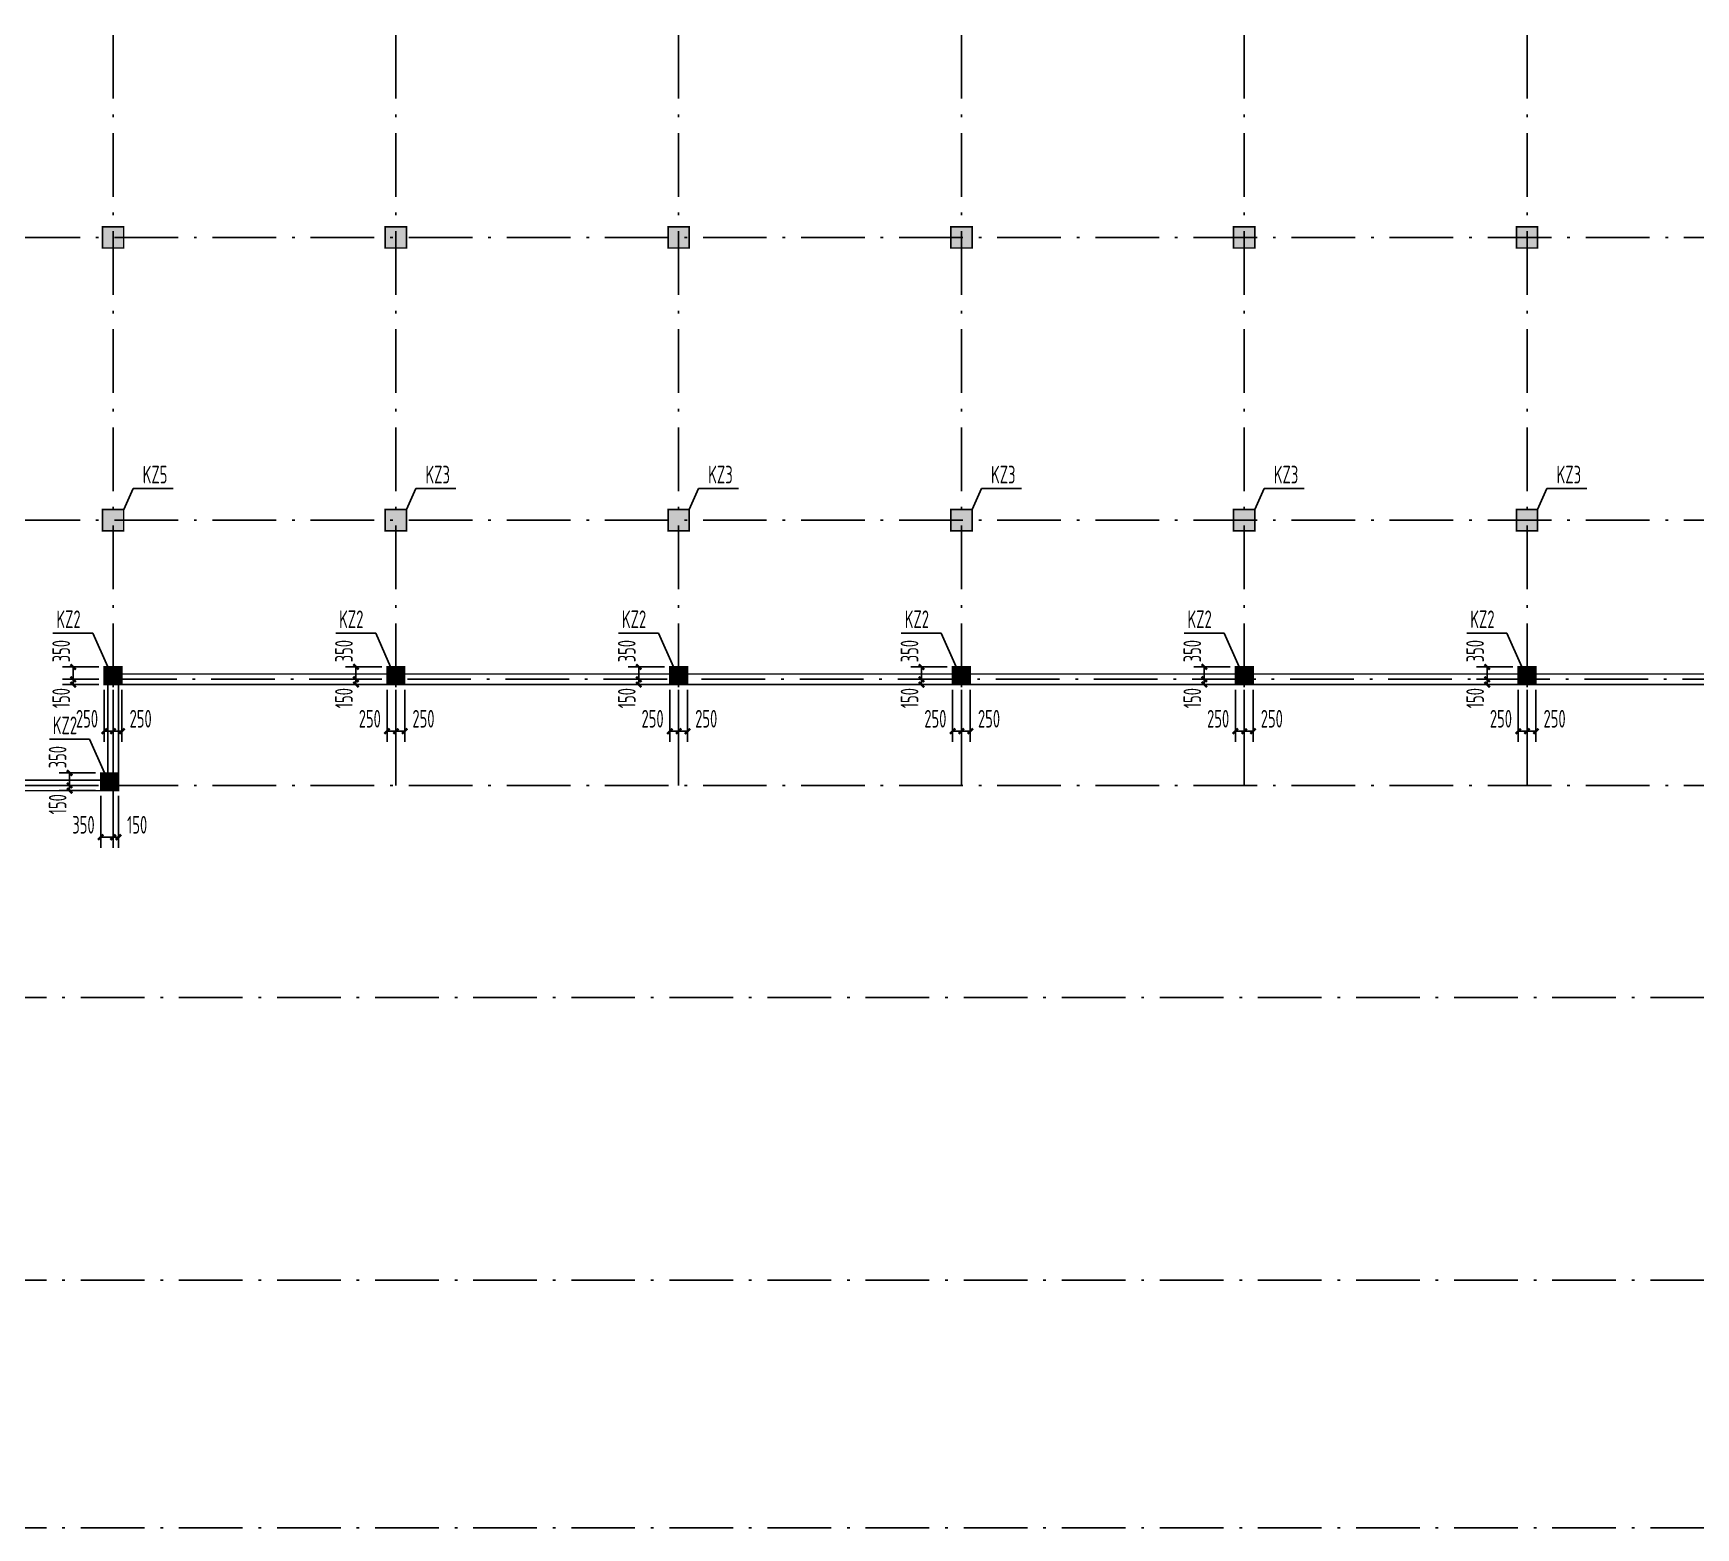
# Model space of a CAD drawing. Extents: x 2468086 to 6957054, y -3413633 to -667223.
# Drawn here: x 5124512 to 5171545, y -1179268 to -1136993 of the extents above; entities that cross this region are included whole.
import ezdxf

# ---------------------------------------------------------------- set-up
doc = ezdxf.new("R2010")
doc.units = 0
doc.header["$LTSCALE"] = 100
doc.header["$MEASUREMENT"] = 0
doc.linetypes.add('2', pattern=[18.5, 12, -3, 0.5, -3])
doc.layers.get('DEFPOINTS').update_dxf_attribs({"linetype": 'CONTINUOUS'})
for name, color, linetype in [('墙__实线', 3, 'CONTINUOUS'), ('柱', 2, 'CONTINUOUS'), ('柱填充', 43, 'CONTINUOUS'), ('柱编号', 211, 'CONTINUOUS'), ('轴线__尺寸数字', 7, 'CONTINUOUS'), ('轴线__点划线', 252, '2'), ('通风井定位', 145, 'CONTINUOUS')]:
    doc.layers.add(name, color=color, linetype=linetype)
doc.styles.add('GB', font='gbxwxt.shx', dxfattribs={"width": 0.7, "height": 500, "bigfont": 'gbhzfs.shx'})
doc.dimstyles.new('LYSDIM1', dxfattribs={"dimtxt": 375, "dimasz": 1.5, "dimexe": 300, "dimexo": 150, "dimgap": 90, "dimtad": 1, "dimdec": 0, "dimzin": 0, "dimdsep": 46, "dimtxsty": 'GB', "dimblk1": 'JT', "dimblk2": 'JT', "dimsah": 1, "dimcen": 0, "dimclrt": 7, "dimadec": 0, "dimazin": 0, "dimtfac": 1, "dimtdec": 0, "dimtix": 1, "dimtmove": 2, "dimatfit": 3, "dimldrblk": 'JT', "dimfxl": 1, "dimtolj": 1, "dimtzin": 0, "dimarcsym": 0})

# ---------------------------------------------------------------- blocks, each defined once
blk = doc.blocks.new('JT')
at = {"layer": '轴线__尺寸数字', "const_width": 45}
blk.add_lwpolyline([(-50, -50), (50, 50)], dxfattribs=at)
blk.add_lwpolyline([(-50, -50), (50, 50)], dxfattribs=at)
blk = doc.blocks.new('*D3100')
at = {"layer": 'DEFPOINTS', "color": 0, "transparency": 16777216}
for p in [(5166521, -1154918), (5165642, -1155268), (5166521, -1155268)]:
    blk.add_point(p, dxfattribs=at)
at = {"layer": '通风井定位', "color": 0, "lineweight": -2, "transparency": 16777216}
for p, q in [((5166371, -1154918), (5165342, -1154918)), ((5165642, -1154919), (5165642, -1155266)), ((5166371, -1155268), (5165342, -1155268))]:
    blk.add_line(p, q, dxfattribs=at)
at = {"layer": '通风井定位', "color": 0, "lineweight": -2, "transparency": 16777216, "xscale": 1.5, "yscale": 1.5, "zscale": 1.5}
for p, rotation in [((5165642, -1154918), 90), ((5165642, -1155268), 270)]:
    blk.add_blockref('JT', p, dxfattribs=dict(at, rotation=rotation))
at = {"layer": '通风井定位', "color": 7, "transparency": 16777216, "insert": (5165302, -1154471), "char_height": 500, "attachment_point": 5, "rotation": 90, "style": 'GB'}
blk.add_mtext('\\A1;350', dxfattribs=at)
blk = doc.blocks.new('*D3101')
at = {"layer": 'DEFPOINTS', "color": 0, "transparency": 16777216}
for p in [(5165642, -1155418), (5166521, -1155268), (5166521, -1155418)]:
    blk.add_point(p, dxfattribs=at)
at = {"layer": '通风井定位', "color": 0, "lineweight": -2, "transparency": 16777216}
for p, q in [((5166371, -1155268), (5165342, -1155268)), ((5166371, -1155418), (5165342, -1155418)), ((5165642, -1155266), (5165642, -1155265)), ((5165642, -1155268), (5165642, -1155418)), ((5165642, -1155419), (5165642, -1155421))]:
    blk.add_line(p, q, dxfattribs=at)
at = {"layer": '通风井定位', "color": 0, "lineweight": -2, "transparency": 16777216, "xscale": 1.5, "yscale": 1.5, "zscale": 1.5}
for p, rotation in [((5165642, -1155268), 270), ((5165642, -1155418), 90)]:
    blk.add_blockref('JT', p, dxfattribs=dict(at, rotation=rotation))
at = {"layer": '通风井定位', "color": 7, "transparency": 16777216, "insert": (5165302, -1155801), "char_height": 500, "attachment_point": 5, "rotation": 90, "style": 'GB'}
blk.add_mtext('\\A1;150', dxfattribs=at)
blk = doc.blocks.new('*D3102')
at = {"layer": 'DEFPOINTS', "color": 0, "transparency": 16777216}
for p in [(5166521, -1155418), (5166771, -1155418), (5166771, -1156736)]:
    blk.add_point(p, dxfattribs=at)
at = {"layer": '通风井定位', "color": 0, "lineweight": -2, "transparency": 16777216}
for p, q in [((5166521, -1155568), (5166521, -1157036)), ((5166771, -1155568), (5166771, -1157036)), ((5166522, -1156736), (5166769, -1156736))]:
    blk.add_line(p, q, dxfattribs=at)
at = {"layer": '通风井定位', "color": 0, "lineweight": -2, "transparency": 16777216, "xscale": 1.5, "yscale": 1.5, "zscale": 1.5, "rotation": 180}
blk.add_blockref('JT', (5166521, -1156736), dxfattribs=at)
at = {"layer": '通风井定位', "color": 0, "lineweight": -2, "transparency": 16777216, "xscale": 1.5, "yscale": 1.5, "zscale": 1.5}
blk.add_blockref('JT', (5166771, -1156736), dxfattribs=at)
at = {"layer": '通风井定位', "color": 7, "transparency": 16777216, "insert": (5166033, -1156383), "char_height": 500, "attachment_point": 5, "style": 'GB'}
blk.add_mtext('\\A1;250', dxfattribs=at)
blk = doc.blocks.new('*D3103')
at = {"layer": 'DEFPOINTS', "color": 0, "transparency": 16777216}
for p in [(5166771, -1155418), (5167021, -1155418), (5166771, -1156736)]:
    blk.add_point(p, dxfattribs=at)
at = {"layer": '通风井定位', "color": 0, "lineweight": -2, "transparency": 16777216}
for p, q in [((5166771, -1155568), (5166771, -1157036)), ((5167021, -1155568), (5167021, -1157036)), ((5167019, -1156736), (5166772, -1156736))]:
    blk.add_line(p, q, dxfattribs=at)
at = {"layer": '通风井定位', "color": 0, "lineweight": -2, "transparency": 16777216, "xscale": 1.5, "yscale": 1.5, "zscale": 1.5, "rotation": 180}
blk.add_blockref('JT', (5166771, -1156736), dxfattribs=at)
at = {"layer": '通风井定位', "color": 0, "lineweight": -2, "transparency": 16777216, "xscale": 1.5, "yscale": 1.5, "zscale": 1.5}
blk.add_blockref('JT', (5167021, -1156736), dxfattribs=at)
at = {"layer": '通风井定位', "color": 7, "transparency": 16777216, "insert": (5167551, -1156383), "char_height": 500, "attachment_point": 5, "style": 'GB'}
blk.add_mtext('\\A1;250', dxfattribs=at)
blk = doc.blocks.new('*D3104')
at = {"layer": 'DEFPOINTS', "color": 0, "transparency": 16777216}
for p in [(5158521, -1154918), (5157642, -1155268), (5158521, -1155268)]:
    blk.add_point(p, dxfattribs=at)
at = {"layer": '通风井定位', "color": 0, "lineweight": -2, "transparency": 16777216}
for p, q in [((5158371, -1154918), (5157342, -1154918)), ((5157642, -1154919), (5157642, -1155266)), ((5158371, -1155268), (5157342, -1155268))]:
    blk.add_line(p, q, dxfattribs=at)
at = {"layer": '通风井定位', "color": 0, "lineweight": -2, "transparency": 16777216, "xscale": 1.5, "yscale": 1.5, "zscale": 1.5}
for p, rotation in [((5157642, -1154918), 90), ((5157642, -1155268), 270)]:
    blk.add_blockref('JT', p, dxfattribs=dict(at, rotation=rotation))
at = {"layer": '通风井定位', "color": 7, "transparency": 16777216, "insert": (5157302, -1154471), "char_height": 500, "attachment_point": 5, "rotation": 90, "style": 'GB'}
blk.add_mtext('\\A1;350', dxfattribs=at)
blk = doc.blocks.new('*D3105')
at = {"layer": 'DEFPOINTS', "color": 0, "transparency": 16777216}
for p in [(5157642, -1155418), (5158521, -1155268), (5158521, -1155418)]:
    blk.add_point(p, dxfattribs=at)
at = {"layer": '通风井定位', "color": 0, "lineweight": -2, "transparency": 16777216}
for p, q in [((5158371, -1155268), (5157342, -1155268)), ((5158371, -1155418), (5157342, -1155418)), ((5157642, -1155266), (5157642, -1155265)), ((5157642, -1155268), (5157642, -1155418)), ((5157642, -1155419), (5157642, -1155421))]:
    blk.add_line(p, q, dxfattribs=at)
at = {"layer": '通风井定位', "color": 0, "lineweight": -2, "transparency": 16777216, "xscale": 1.5, "yscale": 1.5, "zscale": 1.5}
for p, rotation in [((5157642, -1155268), 270), ((5157642, -1155418), 90)]:
    blk.add_blockref('JT', p, dxfattribs=dict(at, rotation=rotation))
at = {"layer": '通风井定位', "color": 7, "transparency": 16777216, "insert": (5157302, -1155801), "char_height": 500, "attachment_point": 5, "rotation": 90, "style": 'GB'}
blk.add_mtext('\\A1;150', dxfattribs=at)
blk = doc.blocks.new('*D3106')
at = {"layer": 'DEFPOINTS', "color": 0, "transparency": 16777216}
for p in [(5158521, -1155418), (5158771, -1155418), (5158771, -1156736)]:
    blk.add_point(p, dxfattribs=at)
at = {"layer": '通风井定位', "color": 0, "lineweight": -2, "transparency": 16777216}
for p, q in [((5158521, -1155568), (5158521, -1157036)), ((5158771, -1155568), (5158771, -1157036)), ((5158522, -1156736), (5158769, -1156736))]:
    blk.add_line(p, q, dxfattribs=at)
at = {"layer": '通风井定位', "color": 0, "lineweight": -2, "transparency": 16777216, "xscale": 1.5, "yscale": 1.5, "zscale": 1.5, "rotation": 180}
blk.add_blockref('JT', (5158521, -1156736), dxfattribs=at)
at = {"layer": '通风井定位', "color": 0, "lineweight": -2, "transparency": 16777216, "xscale": 1.5, "yscale": 1.5, "zscale": 1.5}
blk.add_blockref('JT', (5158771, -1156736), dxfattribs=at)
at = {"layer": '通风井定位', "color": 7, "transparency": 16777216, "insert": (5158033, -1156383), "char_height": 500, "attachment_point": 5, "style": 'GB'}
blk.add_mtext('\\A1;250', dxfattribs=at)
blk = doc.blocks.new('*D3107')
at = {"layer": 'DEFPOINTS', "color": 0, "transparency": 16777216}
for p in [(5158771, -1155418), (5159021, -1155418), (5158771, -1156736)]:
    blk.add_point(p, dxfattribs=at)
at = {"layer": '通风井定位', "color": 0, "lineweight": -2, "transparency": 16777216}
for p, q in [((5158771, -1155568), (5158771, -1157036)), ((5159021, -1155568), (5159021, -1157036)), ((5159019, -1156736), (5158772, -1156736))]:
    blk.add_line(p, q, dxfattribs=at)
at = {"layer": '通风井定位', "color": 0, "lineweight": -2, "transparency": 16777216, "xscale": 1.5, "yscale": 1.5, "zscale": 1.5, "rotation": 180}
blk.add_blockref('JT', (5158771, -1156736), dxfattribs=at)
at = {"layer": '通风井定位', "color": 0, "lineweight": -2, "transparency": 16777216, "xscale": 1.5, "yscale": 1.5, "zscale": 1.5}
blk.add_blockref('JT', (5159021, -1156736), dxfattribs=at)
at = {"layer": '通风井定位', "color": 7, "transparency": 16777216, "insert": (5159551, -1156383), "char_height": 500, "attachment_point": 5, "style": 'GB'}
blk.add_mtext('\\A1;250', dxfattribs=at)
blk = doc.blocks.new('*D3108')
at = {"layer": 'DEFPOINTS', "color": 0, "transparency": 16777216}
for p in [(5150521, -1154918), (5149642, -1155268), (5150521, -1155268)]:
    blk.add_point(p, dxfattribs=at)
at = {"layer": '通风井定位', "color": 0, "lineweight": -2, "transparency": 16777216}
for p, q in [((5150371, -1154918), (5149342, -1154918)), ((5149642, -1154919), (5149642, -1155266)), ((5150371, -1155268), (5149342, -1155268))]:
    blk.add_line(p, q, dxfattribs=at)
at = {"layer": '通风井定位', "color": 0, "lineweight": -2, "transparency": 16777216, "xscale": 1.5, "yscale": 1.5, "zscale": 1.5}
for p, rotation in [((5149642, -1154918), 90), ((5149642, -1155268), 270)]:
    blk.add_blockref('JT', p, dxfattribs=dict(at, rotation=rotation))
at = {"layer": '通风井定位', "color": 7, "transparency": 16777216, "insert": (5149302, -1154471), "char_height": 500, "attachment_point": 5, "rotation": 90, "style": 'GB'}
blk.add_mtext('\\A1;350', dxfattribs=at)
blk = doc.blocks.new('*D3109')
at = {"layer": 'DEFPOINTS', "color": 0, "transparency": 16777216}
for p in [(5149642, -1155418), (5150521, -1155268), (5150521, -1155418)]:
    blk.add_point(p, dxfattribs=at)
at = {"layer": '通风井定位', "color": 0, "lineweight": -2, "transparency": 16777216}
for p, q in [((5150371, -1155268), (5149342, -1155268)), ((5150371, -1155418), (5149342, -1155418)), ((5149642, -1155266), (5149642, -1155265)), ((5149642, -1155268), (5149642, -1155418)), ((5149642, -1155419), (5149642, -1155421))]:
    blk.add_line(p, q, dxfattribs=at)
at = {"layer": '通风井定位', "color": 0, "lineweight": -2, "transparency": 16777216, "xscale": 1.5, "yscale": 1.5, "zscale": 1.5}
for p, rotation in [((5149642, -1155268), 270), ((5149642, -1155418), 90)]:
    blk.add_blockref('JT', p, dxfattribs=dict(at, rotation=rotation))
at = {"layer": '通风井定位', "color": 7, "transparency": 16777216, "insert": (5149302, -1155801), "char_height": 500, "attachment_point": 5, "rotation": 90, "style": 'GB'}
blk.add_mtext('\\A1;150', dxfattribs=at)
blk = doc.blocks.new('*D3110')
at = {"layer": 'DEFPOINTS', "color": 0, "transparency": 16777216}
for p in [(5150521, -1155418), (5150771, -1155418), (5150771, -1156736)]:
    blk.add_point(p, dxfattribs=at)
at = {"layer": '通风井定位', "color": 0, "lineweight": -2, "transparency": 16777216}
for p, q in [((5150521, -1155568), (5150521, -1157036)), ((5150771, -1155568), (5150771, -1157036)), ((5150522, -1156736), (5150769, -1156736))]:
    blk.add_line(p, q, dxfattribs=at)
at = {"layer": '通风井定位', "color": 0, "lineweight": -2, "transparency": 16777216, "xscale": 1.5, "yscale": 1.5, "zscale": 1.5, "rotation": 180}
blk.add_blockref('JT', (5150521, -1156736), dxfattribs=at)
at = {"layer": '通风井定位', "color": 0, "lineweight": -2, "transparency": 16777216, "xscale": 1.5, "yscale": 1.5, "zscale": 1.5}
blk.add_blockref('JT', (5150771, -1156736), dxfattribs=at)
at = {"layer": '通风井定位', "color": 7, "transparency": 16777216, "insert": (5150033, -1156383), "char_height": 500, "attachment_point": 5, "style": 'GB'}
blk.add_mtext('\\A1;250', dxfattribs=at)
blk = doc.blocks.new('*D3111')
at = {"layer": 'DEFPOINTS', "color": 0, "transparency": 16777216}
for p in [(5150771, -1155418), (5151021, -1155418), (5150771, -1156736)]:
    blk.add_point(p, dxfattribs=at)
at = {"layer": '通风井定位', "color": 0, "lineweight": -2, "transparency": 16777216}
for p, q in [((5150771, -1155568), (5150771, -1157036)), ((5151021, -1155568), (5151021, -1157036)), ((5151019, -1156736), (5150772, -1156736))]:
    blk.add_line(p, q, dxfattribs=at)
at = {"layer": '通风井定位', "color": 0, "lineweight": -2, "transparency": 16777216, "xscale": 1.5, "yscale": 1.5, "zscale": 1.5, "rotation": 180}
blk.add_blockref('JT', (5150771, -1156736), dxfattribs=at)
at = {"layer": '通风井定位', "color": 0, "lineweight": -2, "transparency": 16777216, "xscale": 1.5, "yscale": 1.5, "zscale": 1.5}
blk.add_blockref('JT', (5151021, -1156736), dxfattribs=at)
at = {"layer": '通风井定位', "color": 7, "transparency": 16777216, "insert": (5151551, -1156383), "char_height": 500, "attachment_point": 5, "style": 'GB'}
blk.add_mtext('\\A1;250', dxfattribs=at)
blk = doc.blocks.new('*D3112')
at = {"layer": 'DEFPOINTS', "color": 0, "transparency": 16777216}
for p in [(5142521, -1154918), (5141642, -1155268), (5142521, -1155268)]:
    blk.add_point(p, dxfattribs=at)
at = {"layer": '通风井定位', "color": 0, "lineweight": -2, "transparency": 16777216}
for p, q in [((5142371, -1154918), (5141342, -1154918)), ((5141642, -1154919), (5141642, -1155266)), ((5142371, -1155268), (5141342, -1155268))]:
    blk.add_line(p, q, dxfattribs=at)
at = {"layer": '通风井定位', "color": 0, "lineweight": -2, "transparency": 16777216, "xscale": 1.5, "yscale": 1.5, "zscale": 1.5}
for p, rotation in [((5141642, -1154918), 90), ((5141642, -1155268), 270)]:
    blk.add_blockref('JT', p, dxfattribs=dict(at, rotation=rotation))
at = {"layer": '通风井定位', "color": 7, "transparency": 16777216, "insert": (5141302, -1154471), "char_height": 500, "attachment_point": 5, "rotation": 90, "style": 'GB'}
blk.add_mtext('\\A1;350', dxfattribs=at)
blk = doc.blocks.new('*D3113')
at = {"layer": 'DEFPOINTS', "color": 0, "transparency": 16777216}
for p in [(5141642, -1155418), (5142521, -1155268), (5142521, -1155418)]:
    blk.add_point(p, dxfattribs=at)
at = {"layer": '通风井定位', "color": 0, "lineweight": -2, "transparency": 16777216}
for p, q in [((5142371, -1155268), (5141342, -1155268)), ((5142371, -1155418), (5141342, -1155418)), ((5141642, -1155266), (5141642, -1155265)), ((5141642, -1155268), (5141642, -1155418)), ((5141642, -1155419), (5141642, -1155421))]:
    blk.add_line(p, q, dxfattribs=at)
at = {"layer": '通风井定位', "color": 0, "lineweight": -2, "transparency": 16777216, "xscale": 1.5, "yscale": 1.5, "zscale": 1.5}
for p, rotation in [((5141642, -1155268), 270), ((5141642, -1155418), 90)]:
    blk.add_blockref('JT', p, dxfattribs=dict(at, rotation=rotation))
at = {"layer": '通风井定位', "color": 7, "transparency": 16777216, "insert": (5141302, -1155801), "char_height": 500, "attachment_point": 5, "rotation": 90, "style": 'GB'}
blk.add_mtext('\\A1;150', dxfattribs=at)
blk = doc.blocks.new('*D3114')
at = {"layer": 'DEFPOINTS', "color": 0, "transparency": 16777216}
for p in [(5142521, -1155418), (5142771, -1155418), (5142771, -1156736)]:
    blk.add_point(p, dxfattribs=at)
at = {"layer": '通风井定位', "color": 0, "lineweight": -2, "transparency": 16777216}
for p, q in [((5142521, -1155568), (5142521, -1157036)), ((5142771, -1155568), (5142771, -1157036)), ((5142522, -1156736), (5142769, -1156736))]:
    blk.add_line(p, q, dxfattribs=at)
at = {"layer": '通风井定位', "color": 0, "lineweight": -2, "transparency": 16777216, "xscale": 1.5, "yscale": 1.5, "zscale": 1.5, "rotation": 180}
blk.add_blockref('JT', (5142521, -1156736), dxfattribs=at)
at = {"layer": '通风井定位', "color": 0, "lineweight": -2, "transparency": 16777216, "xscale": 1.5, "yscale": 1.5, "zscale": 1.5}
blk.add_blockref('JT', (5142771, -1156736), dxfattribs=at)
at = {"layer": '通风井定位', "color": 7, "transparency": 16777216, "insert": (5142033, -1156383), "char_height": 500, "attachment_point": 5, "style": 'GB'}
blk.add_mtext('\\A1;250', dxfattribs=at)
blk = doc.blocks.new('*D3115')
at = {"layer": 'DEFPOINTS', "color": 0, "transparency": 16777216}
for p in [(5142771, -1155418), (5143021, -1155418), (5142771, -1156736)]:
    blk.add_point(p, dxfattribs=at)
at = {"layer": '通风井定位', "color": 0, "lineweight": -2, "transparency": 16777216}
for p, q in [((5142771, -1155568), (5142771, -1157036)), ((5143021, -1155568), (5143021, -1157036)), ((5143019, -1156736), (5142772, -1156736))]:
    blk.add_line(p, q, dxfattribs=at)
at = {"layer": '通风井定位', "color": 0, "lineweight": -2, "transparency": 16777216, "xscale": 1.5, "yscale": 1.5, "zscale": 1.5, "rotation": 180}
blk.add_blockref('JT', (5142771, -1156736), dxfattribs=at)
at = {"layer": '通风井定位', "color": 0, "lineweight": -2, "transparency": 16777216, "xscale": 1.5, "yscale": 1.5, "zscale": 1.5}
blk.add_blockref('JT', (5143021, -1156736), dxfattribs=at)
at = {"layer": '通风井定位', "color": 7, "transparency": 16777216, "insert": (5143551, -1156383), "char_height": 500, "attachment_point": 5, "style": 'GB'}
blk.add_mtext('\\A1;250', dxfattribs=at)
blk = doc.blocks.new('*D3116')
at = {"layer": 'DEFPOINTS', "color": 0, "transparency": 16777216}
for p in [(5134521, -1154918), (5133642, -1155268), (5134521, -1155268)]:
    blk.add_point(p, dxfattribs=at)
at = {"layer": '通风井定位', "color": 0, "lineweight": -2, "transparency": 16777216}
for p, q in [((5134371, -1154918), (5133342, -1154918)), ((5133642, -1154919), (5133642, -1155266)), ((5134371, -1155268), (5133342, -1155268))]:
    blk.add_line(p, q, dxfattribs=at)
at = {"layer": '通风井定位', "color": 0, "lineweight": -2, "transparency": 16777216, "xscale": 1.5, "yscale": 1.5, "zscale": 1.5}
for p, rotation in [((5133642, -1154918), 90), ((5133642, -1155268), 270)]:
    blk.add_blockref('JT', p, dxfattribs=dict(at, rotation=rotation))
at = {"layer": '通风井定位', "color": 7, "transparency": 16777216, "insert": (5133302, -1154471), "char_height": 500, "attachment_point": 5, "rotation": 90, "style": 'GB'}
blk.add_mtext('\\A1;350', dxfattribs=at)
blk = doc.blocks.new('*D3117')
at = {"layer": 'DEFPOINTS', "color": 0, "transparency": 16777216}
for p in [(5133642, -1155418), (5134521, -1155268), (5134521, -1155418)]:
    blk.add_point(p, dxfattribs=at)
at = {"layer": '通风井定位', "color": 0, "lineweight": -2, "transparency": 16777216}
for p, q in [((5134371, -1155268), (5133342, -1155268)), ((5134371, -1155418), (5133342, -1155418)), ((5133642, -1155266), (5133642, -1155265)), ((5133642, -1155268), (5133642, -1155418)), ((5133642, -1155419), (5133642, -1155421))]:
    blk.add_line(p, q, dxfattribs=at)
at = {"layer": '通风井定位', "color": 0, "lineweight": -2, "transparency": 16777216, "xscale": 1.5, "yscale": 1.5, "zscale": 1.5}
for p, rotation in [((5133642, -1155268), 270), ((5133642, -1155418), 90)]:
    blk.add_blockref('JT', p, dxfattribs=dict(at, rotation=rotation))
at = {"layer": '通风井定位', "color": 7, "transparency": 16777216, "insert": (5133302, -1155801), "char_height": 500, "attachment_point": 5, "rotation": 90, "style": 'GB'}
blk.add_mtext('\\A1;150', dxfattribs=at)
blk = doc.blocks.new('*D3118')
at = {"layer": 'DEFPOINTS', "color": 0, "transparency": 16777216}
for p in [(5134521, -1155418), (5134771, -1155418), (5134771, -1156736)]:
    blk.add_point(p, dxfattribs=at)
at = {"layer": '通风井定位', "color": 0, "lineweight": -2, "transparency": 16777216}
for p, q in [((5134521, -1155568), (5134521, -1157036)), ((5134771, -1155568), (5134771, -1157036)), ((5134522, -1156736), (5134769, -1156736))]:
    blk.add_line(p, q, dxfattribs=at)
at = {"layer": '通风井定位', "color": 0, "lineweight": -2, "transparency": 16777216, "xscale": 1.5, "yscale": 1.5, "zscale": 1.5, "rotation": 180}
blk.add_blockref('JT', (5134521, -1156736), dxfattribs=at)
at = {"layer": '通风井定位', "color": 0, "lineweight": -2, "transparency": 16777216, "xscale": 1.5, "yscale": 1.5, "zscale": 1.5}
blk.add_blockref('JT', (5134771, -1156736), dxfattribs=at)
at = {"layer": '通风井定位', "color": 7, "transparency": 16777216, "insert": (5134033, -1156383), "char_height": 500, "attachment_point": 5, "style": 'GB'}
blk.add_mtext('\\A1;250', dxfattribs=at)
blk = doc.blocks.new('*D3119')
at = {"layer": 'DEFPOINTS', "color": 0, "transparency": 16777216}
for p in [(5134771, -1155418), (5135021, -1155418), (5134771, -1156736)]:
    blk.add_point(p, dxfattribs=at)
at = {"layer": '通风井定位', "color": 0, "lineweight": -2, "transparency": 16777216}
for p, q in [((5134771, -1155568), (5134771, -1157036)), ((5135021, -1155568), (5135021, -1157036)), ((5135019, -1156736), (5134772, -1156736))]:
    blk.add_line(p, q, dxfattribs=at)
at = {"layer": '通风井定位', "color": 0, "lineweight": -2, "transparency": 16777216, "xscale": 1.5, "yscale": 1.5, "zscale": 1.5, "rotation": 180}
blk.add_blockref('JT', (5134771, -1156736), dxfattribs=at)
at = {"layer": '通风井定位', "color": 0, "lineweight": -2, "transparency": 16777216, "xscale": 1.5, "yscale": 1.5, "zscale": 1.5}
blk.add_blockref('JT', (5135021, -1156736), dxfattribs=at)
at = {"layer": '通风井定位', "color": 7, "transparency": 16777216, "insert": (5135551, -1156383), "char_height": 500, "attachment_point": 5, "style": 'GB'}
blk.add_mtext('\\A1;250', dxfattribs=at)
blk = doc.blocks.new('*D3120')
at = {"layer": 'DEFPOINTS', "color": 0, "transparency": 16777216}
for p in [(5126521, -1154918), (5125642, -1155268), (5126521, -1155268)]:
    blk.add_point(p, dxfattribs=at)
at = {"layer": '通风井定位', "color": 0, "lineweight": -2, "transparency": 16777216}
for p, q in [((5126371, -1154918), (5125342, -1154918)), ((5125642, -1154919), (5125642, -1155266)), ((5126371, -1155268), (5125342, -1155268))]:
    blk.add_line(p, q, dxfattribs=at)
at = {"layer": '通风井定位', "color": 0, "lineweight": -2, "transparency": 16777216, "xscale": 1.5, "yscale": 1.5, "zscale": 1.5}
for p, rotation in [((5125642, -1154918), 90), ((5125642, -1155268), 270)]:
    blk.add_blockref('JT', p, dxfattribs=dict(at, rotation=rotation))
at = {"layer": '通风井定位', "color": 7, "transparency": 16777216, "insert": (5125302, -1154471), "char_height": 500, "attachment_point": 5, "rotation": 90, "style": 'GB'}
blk.add_mtext('\\A1;350', dxfattribs=at)
blk = doc.blocks.new('*D3121')
at = {"layer": 'DEFPOINTS', "color": 0, "transparency": 16777216}
for p in [(5125642, -1155418), (5126521, -1155268), (5126521, -1155418)]:
    blk.add_point(p, dxfattribs=at)
at = {"layer": '通风井定位', "color": 0, "lineweight": -2, "transparency": 16777216}
for p, q in [((5126371, -1155268), (5125342, -1155268)), ((5126371, -1155418), (5125342, -1155418)), ((5125642, -1155266), (5125642, -1155265)), ((5125642, -1155268), (5125642, -1155418)), ((5125642, -1155419), (5125642, -1155421))]:
    blk.add_line(p, q, dxfattribs=at)
at = {"layer": '通风井定位', "color": 0, "lineweight": -2, "transparency": 16777216, "xscale": 1.5, "yscale": 1.5, "zscale": 1.5}
for p, rotation in [((5125642, -1155268), 270), ((5125642, -1155418), 90)]:
    blk.add_blockref('JT', p, dxfattribs=dict(at, rotation=rotation))
at = {"layer": '通风井定位', "color": 7, "transparency": 16777216, "insert": (5125302, -1155801), "char_height": 500, "attachment_point": 5, "rotation": 90, "style": 'GB'}
blk.add_mtext('\\A1;150', dxfattribs=at)
blk = doc.blocks.new('*D3122')
at = {"layer": 'DEFPOINTS', "color": 0, "transparency": 16777216}
for p in [(5126521, -1155418), (5126771, -1155418), (5126771, -1156736)]:
    blk.add_point(p, dxfattribs=at)
at = {"layer": '通风井定位', "color": 0, "lineweight": -2, "transparency": 16777216}
for p, q in [((5126521, -1155568), (5126521, -1157036)), ((5126771, -1155568), (5126771, -1157036)), ((5126522, -1156736), (5126769, -1156736))]:
    blk.add_line(p, q, dxfattribs=at)
at = {"layer": '通风井定位', "color": 0, "lineweight": -2, "transparency": 16777216, "xscale": 1.5, "yscale": 1.5, "zscale": 1.5, "rotation": 180}
blk.add_blockref('JT', (5126521, -1156736), dxfattribs=at)
at = {"layer": '通风井定位', "color": 0, "lineweight": -2, "transparency": 16777216, "xscale": 1.5, "yscale": 1.5, "zscale": 1.5}
blk.add_blockref('JT', (5126771, -1156736), dxfattribs=at)
at = {"layer": '通风井定位', "color": 7, "transparency": 16777216, "insert": (5126033, -1156383), "char_height": 500, "attachment_point": 5, "style": 'GB'}
blk.add_mtext('\\A1;250', dxfattribs=at)
blk = doc.blocks.new('*D3123')
at = {"layer": 'DEFPOINTS', "color": 0, "transparency": 16777216}
for p in [(5126771, -1155418), (5127021, -1155418), (5126771, -1156736)]:
    blk.add_point(p, dxfattribs=at)
at = {"layer": '通风井定位', "color": 0, "lineweight": -2, "transparency": 16777216}
for p, q in [((5126771, -1155568), (5126771, -1157036)), ((5127021, -1155568), (5127021, -1157036)), ((5127019, -1156736), (5126772, -1156736))]:
    blk.add_line(p, q, dxfattribs=at)
at = {"layer": '通风井定位', "color": 0, "lineweight": -2, "transparency": 16777216, "xscale": 1.5, "yscale": 1.5, "zscale": 1.5, "rotation": 180}
blk.add_blockref('JT', (5126771, -1156736), dxfattribs=at)
at = {"layer": '通风井定位', "color": 0, "lineweight": -2, "transparency": 16777216, "xscale": 1.5, "yscale": 1.5, "zscale": 1.5}
blk.add_blockref('JT', (5127021, -1156736), dxfattribs=at)
at = {"layer": '通风井定位', "color": 7, "transparency": 16777216, "insert": (5127551, -1156383), "char_height": 500, "attachment_point": 5, "style": 'GB'}
blk.add_mtext('\\A1;250', dxfattribs=at)
blk = doc.blocks.new('*D3124')
at = {"layer": 'DEFPOINTS', "color": 0, "transparency": 16777216}
for p in [(5126421, -1157918), (5125542, -1158268), (5126421, -1158268)]:
    blk.add_point(p, dxfattribs=at)
at = {"layer": '通风井定位', "color": 0, "lineweight": -2, "transparency": 16777216}
for p, q in [((5126271, -1157918), (5125242, -1157918)), ((5125542, -1157919), (5125542, -1158266)), ((5126271, -1158268), (5125242, -1158268))]:
    blk.add_line(p, q, dxfattribs=at)
at = {"layer": '通风井定位', "color": 0, "lineweight": -2, "transparency": 16777216, "xscale": 1.5, "yscale": 1.5, "zscale": 1.5}
for p, rotation in [((5125542, -1157918), 90), ((5125542, -1158268), 270)]:
    blk.add_blockref('JT', p, dxfattribs=dict(at, rotation=rotation))
at = {"layer": '通风井定位', "color": 7, "transparency": 16777216, "insert": (5125202, -1157471), "char_height": 500, "attachment_point": 5, "rotation": 90, "style": 'GB'}
blk.add_mtext('\\A1;350', dxfattribs=at)
blk = doc.blocks.new('*D3125')
at = {"layer": 'DEFPOINTS', "color": 0, "transparency": 16777216}
for p in [(5126421, -1158268), (5125542, -1158418), (5126421, -1158418)]:
    blk.add_point(p, dxfattribs=at)
at = {"layer": '通风井定位', "color": 0, "lineweight": -2, "transparency": 16777216}
for p, q in [((5126271, -1158268), (5125242, -1158268)), ((5125542, -1158266), (5125542, -1158265)), ((5125542, -1158268), (5125542, -1158418)), ((5126271, -1158418), (5125242, -1158418)), ((5125542, -1158419), (5125542, -1158421))]:
    blk.add_line(p, q, dxfattribs=at)
at = {"layer": '通风井定位', "color": 0, "lineweight": -2, "transparency": 16777216, "xscale": 1.5, "yscale": 1.5, "zscale": 1.5}
for p, rotation in [((5125542, -1158268), 270), ((5125542, -1158418), 90)]:
    blk.add_blockref('JT', p, dxfattribs=dict(at, rotation=rotation))
at = {"layer": '通风井定位', "color": 7, "transparency": 16777216, "insert": (5125202, -1158801), "char_height": 500, "attachment_point": 5, "rotation": 90, "style": 'GB'}
blk.add_mtext('\\A1;150', dxfattribs=at)
blk = doc.blocks.new('*D3126')
at = {"layer": 'DEFPOINTS', "color": 0, "transparency": 16777216}
for p in [(5126771, -1158268), (5126421, -1158418), (5126771, -1159736)]:
    blk.add_point(p, dxfattribs=at)
at = {"layer": '通风井定位', "color": 0, "lineweight": -2, "transparency": 16777216}
for p, q in [((5126421, -1158568), (5126421, -1160036)), ((5126771, -1158418), (5126771, -1160036)), ((5126422, -1159736), (5126769, -1159736))]:
    blk.add_line(p, q, dxfattribs=at)
at = {"layer": '通风井定位', "color": 0, "lineweight": -2, "transparency": 16777216, "xscale": 1.5, "yscale": 1.5, "zscale": 1.5, "rotation": 180}
blk.add_blockref('JT', (5126421, -1159736), dxfattribs=at)
at = {"layer": '通风井定位', "color": 0, "lineweight": -2, "transparency": 16777216, "xscale": 1.5, "yscale": 1.5, "zscale": 1.5}
blk.add_blockref('JT', (5126771, -1159736), dxfattribs=at)
at = {"layer": '通风井定位', "color": 7, "transparency": 16777216, "insert": (5125933, -1159383), "char_height": 500, "attachment_point": 5, "style": 'GB'}
blk.add_mtext('\\A1;350', dxfattribs=at)
blk = doc.blocks.new('*D3127')
at = {"layer": 'DEFPOINTS', "color": 0, "transparency": 16777216}
for p in [(5126771, -1158268), (5126921, -1158418), (5126771, -1159736)]:
    blk.add_point(p, dxfattribs=at)
at = {"layer": '通风井定位', "color": 0, "lineweight": -2, "transparency": 16777216}
for p, q in [((5126771, -1158418), (5126771, -1160036)), ((5126921, -1158568), (5126921, -1160036)), ((5126769, -1159736), (5126768, -1159736)), ((5126921, -1159736), (5126771, -1159736)), ((5126922, -1159736), (5126924, -1159736))]:
    blk.add_line(p, q, dxfattribs=at)
at = {"layer": '通风井定位', "color": 0, "lineweight": -2, "transparency": 16777216, "xscale": 1.5, "yscale": 1.5, "zscale": 1.5}
blk.add_blockref('JT', (5126771, -1159736), dxfattribs=at)
at = {"layer": '通风井定位', "color": 0, "lineweight": -2, "transparency": 16777216, "xscale": 1.5, "yscale": 1.5, "zscale": 1.5, "rotation": 180}
blk.add_blockref('JT', (5126921, -1159736), dxfattribs=at)
at = {"layer": '通风井定位', "color": 7, "transparency": 16777216, "insert": (5127451, -1159383), "char_height": 500, "attachment_point": 5, "style": 'GB'}
blk.add_mtext('\\A1;150', dxfattribs=at)

msp = doc.modelspace()

# ---------------------------------------------------------------- hatches: boundary and pattern name
at = {"layer": '柱填充'}
for points in [[(5126470.8, -1142467.8), (5126470.8, -1143067.8), (5127070.8, -1143067.8), (5127070.8, -1142467.8)], [(5134470.8, -1142467.8), (5134470.8, -1143067.8), (5135070.8, -1143067.8), (5135070.8, -1142467.8)], [(5142470.8, -1142467.8), (5142470.8, -1143067.8), (5143070.8, -1143067.8), (5143070.8, -1142467.8)], [(5150470.8, -1142467.8), (5150470.8, -1143067.8), (5151070.8, -1143067.8), (5151070.8, -1142467.8)], [(5158470.8, -1142467.8), (5158470.8, -1143067.8), (5159070.8, -1143067.8), (5159070.8, -1142467.8)], [(5166470.8, -1142467.8), (5166470.8, -1143067.8), (5167070.8, -1143067.8), (5167070.8, -1142467.8)], [(5126470.8, -1150467.8), (5126470.8, -1151067.8), (5127070.8, -1151067.8), (5127070.8, -1150467.8)], [(5134470.8, -1150467.8), (5134470.8, -1151067.8), (5135070.8, -1151067.8), (5135070.8, -1150467.8)], [(5142470.8, -1150467.8), (5142470.8, -1151067.8), (5143070.8, -1151067.8), (5143070.8, -1150467.8)], [(5150470.8, -1150467.8), (5150470.8, -1151067.8), (5151070.8, -1151067.8), (5151070.8, -1150467.8)], [(5158470.8, -1150467.8), (5158470.8, -1151067.8), (5159070.8, -1151067.8), (5159070.8, -1150467.8)], [(5166470.8, -1150467.8), (5166470.8, -1151067.8), (5167070.8, -1151067.8), (5167070.8, -1150467.8)], [(5126520.8, -1154917.8), (5126520.8, -1155417.8), (5127020.8, -1155417.8), (5127020.8, -1154917.8)], [(5134520.8, -1154917.8), (5134520.8, -1155417.8), (5135020.8, -1155417.8), (5135020.8, -1154917.8)], [(5142520.8, -1154917.8), (5142520.8, -1155417.8), (5143020.8, -1155417.8), (5143020.8, -1154917.8)], [(5150520.8, -1154917.8), (5150520.8, -1155417.8), (5151020.8, -1155417.8), (5151020.8, -1154917.8)], [(5158520.8, -1154917.8), (5158520.8, -1155417.8), (5159020.8, -1155417.8), (5159020.8, -1154917.8)], [(5166520.8, -1154917.8), (5166520.8, -1155417.8), (5167020.8, -1155417.8), (5167020.8, -1154917.8)], [(5126420.8, -1157917.8), (5126420.8, -1158417.8), (5126920.8, -1158417.8), (5126920.8, -1157917.8)]]:
    msp.add_hatch(color=256, dxfattribs=at).paths.add_polyline_path(points)

# ---------------------------------------------------------------- linework, layer by layer
at = {"layer": '墙__实线', "color": 94, "const_width": 45}
for points in [[(5127020.8, -1155117.8), (5134520.8, -1155117.8)], [(5135020.8, -1155117.8), (5142520.8, -1155117.8)], [(5143020.8, -1155117.8), (5150520.8, -1155117.8)], [(5151020.8, -1155117.8), (5158520.8, -1155117.8)], [(5159020.8, -1155117.8), (5166520.8, -1155117.8)], [(5167020.8, -1155117.8), (5174520.8, -1155117.8)], [(5126620.8, -1157917.8), (5126620.8, -1155417.8)], [(5126920.8, -1157917.8), (5126920.8, -1155417.8)], [(5127020.8, -1155417.8), (5134520.8, -1155417.8)], [(5135020.8, -1155417.8), (5142520.8, -1155417.8)], [(5143020.8, -1155417.8), (5150520.8, -1155417.8)], [(5151020.8, -1155417.8), (5158520.8, -1155417.8)], [(5159020.8, -1155417.8), (5166520.8, -1155417.8)], [(5167020.8, -1155417.8), (5174520.8, -1155417.8)], [(5119020.8, -1158117.8), (5126420.8, -1158117.8)], [(5119020.8, -1158417.8), (5126420.8, -1158417.8)]]:
    msp.add_lwpolyline(points, dxfattribs=at)
at = {"layer": '柱', "const_width": 45}
for points in [[(5126470.8, -1142467.8), (5126470.8, -1143067.8), (5127070.8, -1143067.8), (5127070.8, -1142467.8), (5126470.8, -1142467.8)], [(5134470.8, -1142467.8), (5134470.8, -1143067.8), (5135070.8, -1143067.8), (5135070.8, -1142467.8), (5134470.8, -1142467.8)], [(5142470.8, -1142467.8), (5142470.8, -1143067.8), (5143070.8, -1143067.8), (5143070.8, -1142467.8), (5142470.8, -1142467.8)], [(5150470.8, -1142467.8), (5150470.8, -1143067.8), (5151070.8, -1143067.8), (5151070.8, -1142467.8), (5150470.8, -1142467.8)], [(5158470.8, -1142467.8), (5158470.8, -1143067.8), (5159070.8, -1143067.8), (5159070.8, -1142467.8), (5158470.8, -1142467.8)], [(5166470.8, -1142467.8), (5166470.8, -1143067.8), (5167070.8, -1143067.8), (5167070.8, -1142467.8), (5166470.8, -1142467.8)], [(5126470.8, -1150467.8), (5126470.8, -1151067.8), (5127070.8, -1151067.8), (5127070.8, -1150467.8), (5126470.8, -1150467.8)], [(5134470.8, -1150467.8), (5134470.8, -1151067.8), (5135070.8, -1151067.8), (5135070.8, -1150467.8), (5134470.8, -1150467.8)], [(5142470.8, -1150467.8), (5142470.8, -1151067.8), (5143070.8, -1151067.8), (5143070.8, -1150467.8), (5142470.8, -1150467.8)], [(5150470.8, -1150467.8), (5150470.8, -1151067.8), (5151070.8, -1151067.8), (5151070.8, -1150467.8), (5150470.8, -1150467.8)], [(5158470.8, -1150467.8), (5158470.8, -1151067.8), (5159070.8, -1151067.8), (5159070.8, -1150467.8), (5158470.8, -1150467.8)], [(5166470.8, -1150467.8), (5166470.8, -1151067.8), (5167070.8, -1151067.8), (5167070.8, -1150467.8), (5166470.8, -1150467.8)], [(5126520.8, -1154917.8), (5126520.8, -1155417.8), (5127020.8, -1155417.8), (5127020.8, -1154917.8), (5126520.8, -1154917.8)], [(5134520.8, -1154917.8), (5134520.8, -1155417.8), (5135020.8, -1155417.8), (5135020.8, -1154917.8), (5134520.8, -1154917.8)], [(5142520.8, -1154917.8), (5142520.8, -1155417.8), (5143020.8, -1155417.8), (5143020.8, -1154917.8), (5142520.8, -1154917.8)], [(5150520.8, -1154917.8), (5150520.8, -1155417.8), (5151020.8, -1155417.8), (5151020.8, -1154917.8), (5150520.8, -1154917.8)], [(5158520.8, -1154917.8), (5158520.8, -1155417.8), (5159020.8, -1155417.8), (5159020.8, -1154917.8), (5158520.8, -1154917.8)], [(5166520.8, -1154917.8), (5166520.8, -1155417.8), (5167020.8, -1155417.8), (5167020.8, -1154917.8), (5166520.8, -1154917.8)], [(5126420.8, -1157917.8), (5126420.8, -1158417.8), (5126920.8, -1158417.8), (5126920.8, -1157917.8), (5126420.8, -1157917.8)]]:
    msp.add_lwpolyline(points, dxfattribs=at)
at = {"layer": '柱编号'}
for p, q in [((5127070.8, -1150467.8), (5127334.9, -1149871.6)), ((5127334.9, -1149871.6), (5128467.1, -1149871.6)), ((5135070.8, -1150467.8), (5135334.9, -1149871.6)), ((5135334.9, -1149871.6), (5136467.1, -1149871.6)), ((5143070.8, -1150467.8), (5143334.9, -1149871.6)), ((5143334.9, -1149871.6), (5144467.1, -1149871.6)), ((5151070.8, -1150467.8), (5151334.9, -1149871.6)), ((5151334.9, -1149871.6), (5152467.1, -1149871.6)), ((5159070.8, -1150467.8), (5159334.9, -1149871.6)), ((5159334.9, -1149871.6), (5160467.1, -1149871.6)), ((5167070.8, -1150467.8), (5167334.9, -1149871.6)), ((5167334.9, -1149871.6), (5168467.1, -1149871.6)), ((5126200.7, -1153963.5), (5125068.5, -1153963.5)), ((5126623.4, -1154917.8), (5126200.7, -1153963.5)), ((5134200.6, -1153963.5), (5133068.4, -1153963.5)), ((5134623.4, -1154917.8), (5134200.6, -1153963.5)), ((5142200.6, -1153963.5), (5141068.4, -1153963.5)), ((5142623.4, -1154917.8), (5142200.6, -1153963.5)), ((5150200.6, -1153963.5), (5149068.4, -1153963.5)), ((5150623.4, -1154917.8), (5150200.6, -1153963.5)), ((5158200.6, -1153963.5), (5157068.4, -1153963.5)), ((5158623.4, -1154917.8), (5158200.6, -1153963.5)), ((5166200.6, -1153963.5), (5165068.4, -1153963.5)), ((5166623.4, -1154917.8), (5166200.6, -1153963.5)), ((5126100.7, -1156963.5), (5124968.5, -1156963.5)), ((5126523.4, -1157917.8), (5126100.7, -1156963.5))]:
    msp.add_line(p, q, dxfattribs=at)
at = {"layer": '轴线__点划线', "ltscale": 1.5}
for p, q in [((5126770.8, -1158267.8), (5126770.8, -1100139.4)), ((5134770.8, -1158267.8), (5134770.8, -1100139.4)), ((5142770.8, -1158267.8), (5142770.8, -1100139.4)), ((5150770.8, -1158267.8), (5150770.8, -1100139.4)), ((5158770.8, -1158267.8), (5158770.8, -1100139.4)), ((5166770.8, -1158267.8), (5166770.8, -1100139.4)), ((5096285.1, -1142767.8), (5210195.2, -1142767.8)), ((5096285.1, -1150767.8), (5210016.5, -1150767.8)), ((5126770.8, -1155267.8), (5210016.5, -1155267.8)), ((5096285.1, -1158267.8), (5210016.5, -1158267.8)), ((4923285.1, -1164267.8), (5210016.5, -1164267.8)), ((4923285.1, -1172267.8), (5210016.5, -1172267.8)), ((4923285.1, -1179267.8), (5210016.5, -1179267.8))]:
    msp.add_line(p, q, dxfattribs=at)

# ---------------------------------------------------------------- texts
at = {"layer": '柱编号', "style": 'GB', "width": 0.7}
for s, p in [('KZ5', (5127608.1, -1149728.3)), ('KZ3', (5135608.1, -1149728.3)), ('KZ3', (5143608.1, -1149728.3)), ('KZ3', (5151608.1, -1149728.3)), ('KZ3', (5159608.1, -1149728.3)), ('KZ3', (5167608.1, -1149728.3)), ('KZ2', (5125166.7, -1153820.2)), ('KZ2', (5133166.6, -1153820.2)), ('KZ2', (5141166.6, -1153820.2)), ('KZ2', (5149166.6, -1153820.2)), ('KZ2', (5157166.6, -1153820.2)), ('KZ2', (5165166.6, -1153820.2)), ('KZ2', (5125066.7, -1156820.2))]:
    msp.add_text(s, height=500, dxfattribs=at).set_placement(p)

# ---------------------------------------------------------------- dimensions: what is measured, and where the dimension line sits
at = {"layer": '通风井定位'}
for base, p1, p2, picture, middle in [((5125641.7, -1155267.8), (5126520.8, -1154917.8), (5126520.8, -1155267.8), '*D3120', (5125301.6, -1154470.6)), ((5133641.7, -1155267.8), (5134520.8, -1154917.8), (5134520.8, -1155267.8), '*D3116', (5133301.6, -1154470.6)), ((5141641.7, -1155267.8), (5142520.8, -1154917.8), (5142520.8, -1155267.8), '*D3112', (5141301.6, -1154470.6)), ((5149641.7, -1155267.8), (5150520.8, -1154917.8), (5150520.8, -1155267.8), '*D3108', (5149301.6, -1154470.6)), ((5157641.7, -1155267.8), (5158520.8, -1154917.8), (5158520.8, -1155267.8), '*D3104', (5157301.6, -1154470.6)), ((5165641.7, -1155267.8), (5166520.8, -1154917.8), (5166520.8, -1155267.8), '*D3100', (5165301.6, -1154470.6)), ((5125641.7, -1155417.8), (5126520.8, -1155267.8), (5126520.8, -1155417.8), '*D3121', (5125301.6, -1155801.3)), ((5133641.7, -1155417.8), (5134520.8, -1155267.8), (5134520.8, -1155417.8), '*D3117', (5133301.6, -1155801.3)), ((5141641.7, -1155417.8), (5142520.8, -1155267.8), (5142520.8, -1155417.8), '*D3113', (5141301.6, -1155801.3)), ((5149641.7, -1155417.8), (5150520.8, -1155267.8), (5150520.8, -1155417.8), '*D3109', (5149301.6, -1155801.3)), ((5157641.7, -1155417.8), (5158520.8, -1155267.8), (5158520.8, -1155417.8), '*D3105', (5157301.6, -1155801.3)), ((5165641.7, -1155417.8), (5166520.8, -1155267.8), (5166520.8, -1155417.8), '*D3101', (5165301.6, -1155801.3)), ((5125541.7, -1158267.8), (5126420.8, -1157917.8), (5126420.8, -1158267.8), '*D3124', (5125201.6, -1157470.6)), ((5125541.7, -1158417.8), (5126420.8, -1158267.8), (5126420.8, -1158417.8), '*D3125', (5125201.6, -1158801.3))]:
    dim = msp.add_linear_dim(base=base, p1=p1, p2=p2, angle=90, dimstyle='LYSDIM1', override={"dimtxt": 500}, dxfattribs=at)
    dim.commit()
    dim.dimension.update_dxf_attribs({"geometry": picture, "text_midpoint": middle, "dimtype": 128})
for base, p1, p2, picture, middle in [((5126770.8, -1156735.8), (5126520.8, -1155417.8), (5126770.8, -1155417.8), '*D3122', (5126033.2, -1156382.6)), ((5126770.8, -1156735.8), (5127020.8, -1155417.8), (5126770.8, -1155417.8), '*D3123', (5127551.2, -1156382.6)), ((5134770.8, -1156735.8), (5134520.8, -1155417.8), (5134770.8, -1155417.8), '*D3118', (5134033.2, -1156382.6)), ((5134770.8, -1156735.8), (5135020.8, -1155417.8), (5134770.8, -1155417.8), '*D3119', (5135551.2, -1156382.6)), ((5142770.8, -1156735.8), (5142520.8, -1155417.8), (5142770.8, -1155417.8), '*D3114', (5142033.2, -1156382.6)), ((5142770.8, -1156735.8), (5143020.8, -1155417.8), (5142770.8, -1155417.8), '*D3115', (5143551.2, -1156382.6)), ((5150770.8, -1156735.8), (5150520.8, -1155417.8), (5150770.8, -1155417.8), '*D3110', (5150033.2, -1156382.6)), ((5150770.8, -1156735.8), (5151020.8, -1155417.8), (5150770.8, -1155417.8), '*D3111', (5151551.2, -1156382.6)), ((5158770.8, -1156735.8), (5158520.8, -1155417.8), (5158770.8, -1155417.8), '*D3106', (5158033.2, -1156382.6)), ((5158770.8, -1156735.8), (5159020.8, -1155417.8), (5158770.8, -1155417.8), '*D3107', (5159551.2, -1156382.6)), ((5166770.8, -1156735.8), (5166520.8, -1155417.8), (5166770.8, -1155417.8), '*D3102', (5166033.2, -1156382.6)), ((5166770.8, -1156735.8), (5167020.8, -1155417.8), (5166770.8, -1155417.8), '*D3103', (5167551.2, -1156382.6)), ((5126770.8, -1159735.8), (5126420.8, -1158417.8), (5126770.8, -1158267.8), '*D3126', (5125933.2, -1159382.6)), ((5126770.8, -1159735.8), (5126920.8, -1158417.8), (5126770.8, -1158267.8), '*D3127', (5127451.2, -1159382.6))]:
    dim = msp.add_linear_dim(base=base, p1=p1, p2=p2, dimstyle='LYSDIM1', override={"dimtxt": 500}, dxfattribs=at)
    dim.commit()
    dim.dimension.update_dxf_attribs({"geometry": picture, "text_midpoint": middle, "dimtype": 128})

doc.saveas('drawing.dxf')
